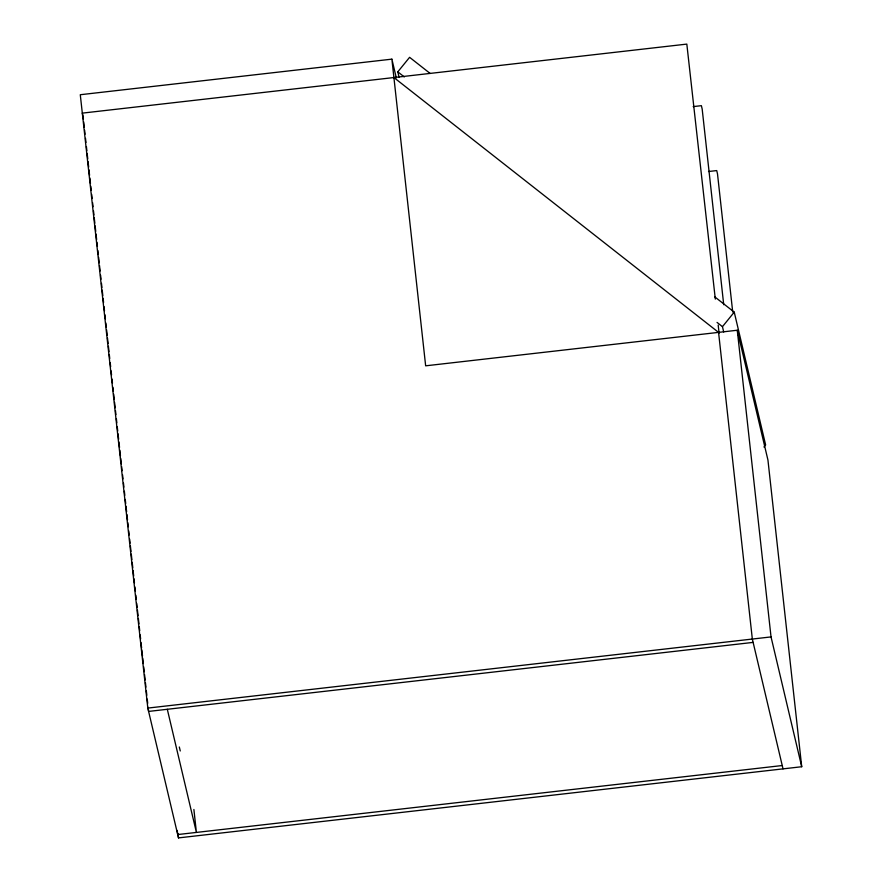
<?xml version="1.0" encoding="UTF-8"?>
<svg xmlns="http://www.w3.org/2000/svg" width="882" height="882" viewBox="0 0 882 882"><rect width="100%" height="100%" fill="white"/><g stroke="black" fill="none" stroke-linecap="round" stroke-linejoin="round"><path stroke-width="1.32" d="M399.061 77.153L397.804 71.839L409.601 57.319L430.151 73.46M723.714 331.974L722.457 326.671L734.243 312.14L714.762 296.859M763.944 446.998L765.631 444.925L734.243 312.14M391.884 59.149L80.284 94.727L147.823 708.081L178.506 837.9L801.716 766.734L767.946 460.062L737.264 330.243L425.653 365.821L391.884 59.149L396.316 77.881M693.175 106.612L701.377 105.675L702.171 109.004L723.725 304.742M708.522 171.516L716.724 170.579L717.507 173.919L732.722 312.052M147.823 708.081L771.033 636.914L801.716 766.734M753.129 642.394L148.606 711.421L148.154 707.32M782.235 765.532L177.712 834.559L177.26 830.458M397.804 71.839L404.298 76.943M717.044 322.415L722.457 326.671M393.912 77.55L718.565 332.382L752.335 639.053L783.029 768.872M83.261 117.141L82.302 113.128L686.824 44.1L715.324 299.097M179.311 746.988L180.259 750.968M167.304 709.282L196.41 832.432L193.886 809.478M737.264 330.243L771.033 636.914M718.191 325.083L719.095 333.286M178.054 833.799L178.506 837.9M83.095 116.468L83.393 119.202M83.702 121.936L84.297 127.405M84.606 130.15L85.058 134.251M85.51 138.353L85.962 142.454M86.414 146.555L86.866 150.657M87.164 153.402L87.759 158.87M88.068 161.604L88.663 167.073M88.972 169.807L89.567 175.275M89.876 178.021L90.471 183.489M90.78 186.223L91.232 190.325M91.684 194.426L92.136 198.527M92.588 202.64L93.04 206.741M93.492 210.842L93.944 214.943M94.242 217.678L94.837 223.146M95.146 225.88L95.741 231.36M96.05 234.094L96.645 239.562M96.954 242.296L97.406 246.398M97.858 250.499L98.31 254.611M98.608 257.346L99.214 262.814M99.512 265.548L100.118 271.017M100.57 275.118L101.022 279.23M101.474 283.331L101.926 287.433M102.224 290.167L102.819 295.635M103.128 298.37L103.58 302.482M104.032 306.583L104.484 310.685M104.936 314.786L105.388 318.887M105.84 322.988L106.292 327.101M106.59 329.835L107.196 335.303M107.494 338.038L108.1 343.506M108.398 346.24L109.004 351.72M109.302 354.454L109.754 358.555M110.206 362.656L110.658 366.758M111.11 370.859L111.562 374.971M112.014 379.073L112.466 383.174M112.918 387.275L113.37 391.376M113.668 394.111L114.274 399.59M114.572 402.324L115.178 407.793M115.476 410.527L115.928 414.628M116.38 418.73L116.832 422.831M117.284 426.943L117.736 431.044M118.034 433.779L118.64 439.247M118.938 441.981L119.544 447.45M119.842 450.195L120.448 455.663M120.746 458.397L121.352 463.866M121.65 466.6L122.102 470.701M122.554 474.814L123.006 478.915M123.458 483.016L123.91 487.118M124.362 491.219L124.814 495.32M125.266 499.433L125.718 503.534M126.016 506.268L126.622 511.736M126.92 514.471L127.526 519.939M127.824 522.673L128.276 526.786M128.728 530.887L129.18 534.988M129.632 539.089L130.084 543.191M130.382 545.925L130.988 551.404M131.286 554.139L131.892 559.607M132.19 562.341L132.796 567.81M133.094 570.544L133.7 576.023M133.998 578.757L134.45 582.859M134.902 586.96L135.354 591.061M135.806 595.163L136.258 599.275M136.71 603.376L137.162 607.477M137.46 610.212L138.066 615.68M138.364 618.414L138.97 623.894M139.268 626.628L139.72 630.729M140.172 634.831L140.624 638.932M141.021 642.57L141.616 647.961M141.826 649.88L142.509 656.065M142.73 658.082L143.336 663.551M143.7 666.869L144.24 671.764M144.538 674.498L145.144 679.967M145.442 682.701L145.927 687.122M146.346 690.904L146.82 695.225M147.25 699.117L147.713 703.318"/></g></svg>
